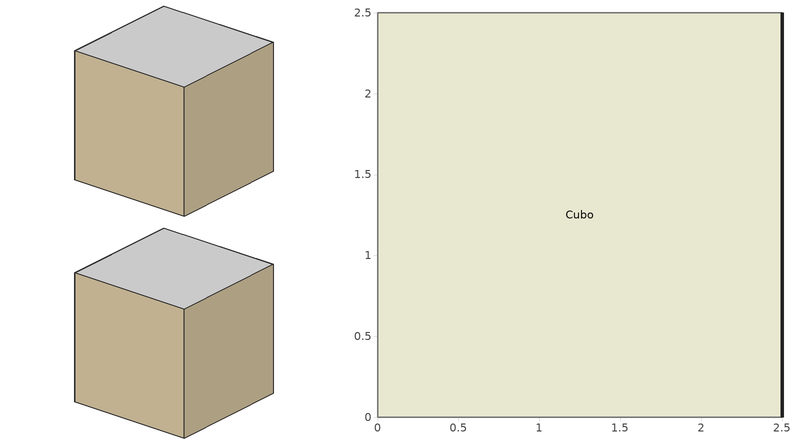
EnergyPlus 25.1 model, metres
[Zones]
Cubo
 floor adiabatic (No_mass): 0,0 0,2.5 2.5,2.5 2.5,0 z0
 wall outside (10cmCADa0.3): 2.5,0 2.5,2.5 z0:2.5
 wall adiabatic (No_mass): 2.5,2.5 0,2.5 0,0 2.5,0 z0:2.5
 ceiling adiabatic (No_mass): 2.5,0 2.5,2.5 0,2.5 0,0 z2.5
[Building]
Building 1: North Axis {deg}=-0
[Site:Location]
Temixco: Latitude {deg}=18.85; Longitude {deg}=-99.14; Time Zone {hr}=-6; Elevation {m}=1280; Keep Site Location Information=No
[Material] Roughness=MediumSmooth; Thickness {m}=0.1; Thermal Absorptance=0.0001; Solar Absorptance=0.3; Visible Absorptance=0.3
Name | Conductivity {W/m-K} | Density {kg/m3} | Specific Heat {J/kg-K}
10cmCADa0.3 | 1.74 | 2300 | 1000
10cmLadrillo | 0.7 | 1970 | 800
[Material:NoMass]
No_mass: Roughness=MediumSmooth; Thermal Resistance {m2-K/W}=0.001; Thermal Absorptance=0.0001; Solar Absorptance=0.7; Visible Absorptance=0.7
[Construction]
10cmCADa0.3: 10cmLadrillo
No_mass: No_mass
[Space]
S_Cubo: Zone=Cubo
[Zone]
Cubo: Multiplier=1; Part of Total Floor Area=Yes
[ZoneControl:Thermostat]
Cubo Thermostat: Zone or ZoneList=Cubo; Control Type Schedule=Cubo Thermostat Schedule; Control 1=Thermostat Setpoint Dual Setpoint 1; Temperature Difference Between Cutout And Setpoint {deltaC}=0
[ThermostatSetpoint:DualSetpoint]
Thermostat Setpoint Dual Setpoint 1: Heating Setpoint Temperature Schedule=AC_Tn; Cooling Setpoint Temperature Schedule=AC_Tn
[Schedule:Day:Interval]
Schedule Day 3: No, 24:00, 28
[Schedule:Week:Daily]
AC_Tn Week Rule - Jan1-Dec31: Schedule Day 3, Schedule Day 3, Schedule Day 3, Schedule Day 3, Schedule Day 3, Schedule Day 3, Schedule Day 3, Schedule Day 3, Schedule Day 3, Schedule Day 3, Schedule Day 3, Schedule Day 3
[Schedule:Year]
AC_Tn: AC_Tn Week Rule - Jan1-Dec31, 1, 1, 12, 31
[Schedule:Compact]
Cubo Thermostat Schedule: Through: 12/31, For: AllDays, Until: 24:00, 4
